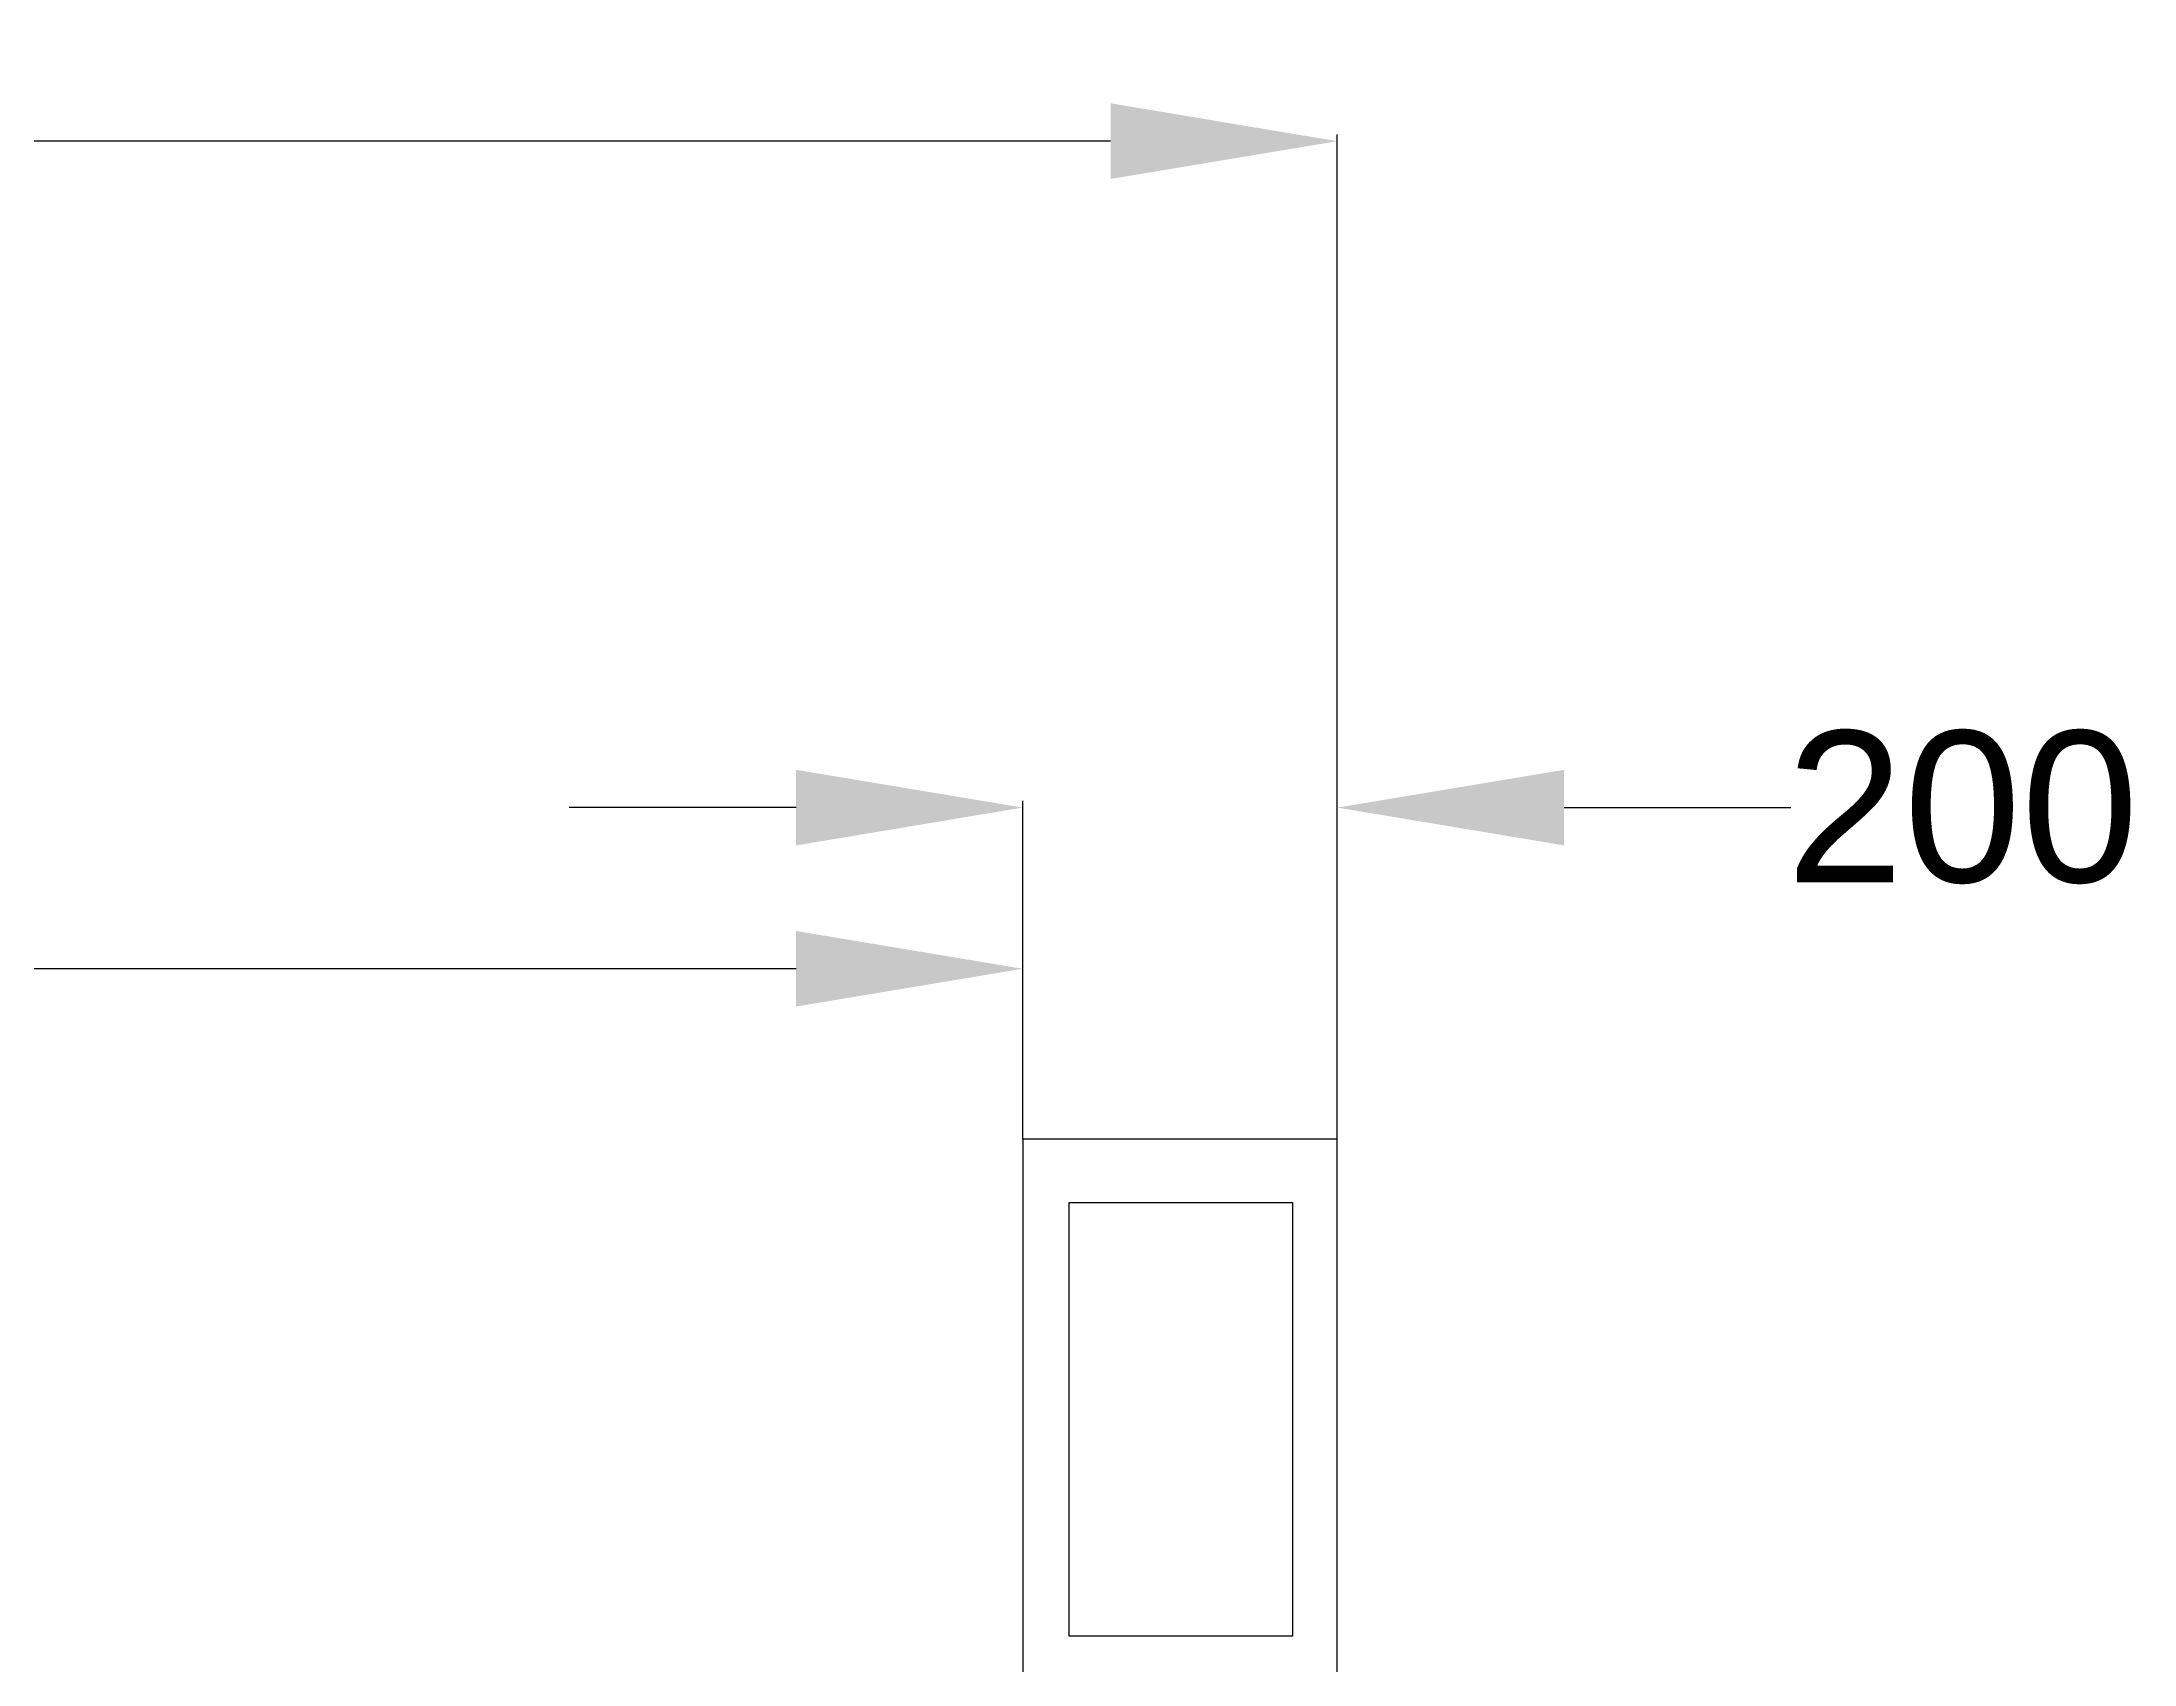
# Model space of a CAD drawing. Header units: inches. Extents: x 5487 to 6893, y 11 to 1027.
# Drawn here: x 5729.5 to 5784.9, y 480.1 to 523 of the extents above; entities that cross this region are included whole.
import ezdxf

# ---------------------------------------------------------------- set-up
doc = ezdxf.new("R2010")
doc.units = ezdxf.units.IN
doc.header["$MEASUREMENT"] = 0
doc.layers.add('DIMENSIONS', color=7, linetype='Continuous')
doc.styles.get("Standard").update_dxf_attribs({"font": 'arial.ttf', "height": 4})
doc.dimstyles.get("Standard").update_dxf_attribs({"dimtxt": 0.18, "dimasz": 6, "dimexe": 0.18, "dimexo": 0.0625, "dimgap": 0.09, "dimtad": 0, "dimtih": 1, "dimtoh": 1, "dimdec": 4, "dimzin": 0, "dimdsep": 46, "dimtxsty": 'Standard', "dimcen": 0.09, "dimadec": 0, "dimazin": 0, "dimtfac": 1, "dimtdec": 4, "dimtofl": 0, "dimtmove": 0, "dimatfit": 3, "dimfxl": 1, "dimtolj": 1, "dimtzin": 0, "dimarcsym": 0})

# ---------------------------------------------------------------- blocks, each defined once
blk = doc.blocks.new('*D52')
at = {"layer": 'Defpoints', "color": 0, "transparency": 16777216}
for p in [(5755.468, 498.449), (5566.857, 493.878), (5755.468, 493.878)]:
    blk.add_point(p, dxfattribs=at)
at = {"layer": 'DIMENSIONS', "color": 0, "lineweight": -2, "transparency": 16777216}
for p, q in [((5566.857, 493.94), (5566.857, 498.629)), ((5572.857, 498.449), (5655.026, 498.449)), ((5749.468, 498.449), (5667.299, 498.449)), ((5755.468, 493.94), (5755.468, 498.629))]:
    blk.add_line(p, q, dxfattribs=at)
at = {"layer": 'DIMENSIONS', "color": 0, "transparency": 16777216}
for points in [[(5572.857, 499.449), (5572.857, 497.449), (5566.857, 498.449)], [(5749.468, 499.449), (5749.468, 497.449), (5755.468, 498.449)]]:
    blk.add_solid(points, dxfattribs=at)
at = {"layer": 'DIMENSIONS', "color": 0, "transparency": 16777216, "insert": (5661.162, 498.449), "char_height": 4, "attachment_point": 5}
blk.add_mtext('\\A1;4250', dxfattribs=at)
blk = doc.blocks.new('*D53')
at = {"layer": 'Defpoints', "color": 0, "transparency": 16777216}
for p in [(5763.788, 520.333), (5558.537, 493.815), (5763.788, 493.815)]:
    blk.add_point(p, dxfattribs=at)
at = {"layer": 'DIMENSIONS', "color": 0, "lineweight": -2, "transparency": 16777216}
for p, q in [((5558.537, 493.878), (5558.537, 520.513)), ((5564.537, 520.333), (5655.107, 520.333)), ((5757.788, 520.333), (5667.218, 520.333)), ((5763.788, 493.878), (5763.788, 520.513))]:
    blk.add_line(p, q, dxfattribs=at)
at = {"layer": 'DIMENSIONS', "color": 0, "transparency": 16777216}
for points in [[(5564.537, 521.333), (5564.537, 519.333), (5558.537, 520.333)], [(5757.788, 521.333), (5757.788, 519.333), (5763.788, 520.333)]]:
    blk.add_solid(points, dxfattribs=at)
at = {"layer": 'DIMENSIONS', "color": 0, "transparency": 16777216, "insert": (5661.162, 520.333), "char_height": 4, "attachment_point": 5}
blk.add_mtext('\\A1;5200', dxfattribs=at)
blk = doc.blocks.new('*D54')
at = {"layer": 'Defpoints', "color": 0, "transparency": 16777216}
for p in [(5763.788, 502.71), (5755.468, 493.94), (5763.788, 493.945)]:
    blk.add_point(p, dxfattribs=at)
at = {"layer": 'DIMENSIONS', "color": 0, "lineweight": -2, "transparency": 16777216}
for p, q in [((5749.468, 502.71), (5743.468, 502.71)), ((5755.468, 494.003), (5755.468, 502.89)), ((5763.788, 494.007), (5763.788, 502.89)), ((5769.788, 502.71), (5775.788, 502.71))]:
    blk.add_line(p, q, dxfattribs=at)
at = {"layer": 'DIMENSIONS', "color": 0, "transparency": 16777216}
for points in [[(5749.468, 503.71), (5749.468, 501.71), (5755.468, 502.71)], [(5769.788, 503.71), (5769.788, 501.71), (5763.788, 502.71)]]:
    blk.add_solid(points, dxfattribs=at)
at = {"layer": 'DIMENSIONS', "color": 0, "transparency": 16777216, "insert": (5780.324, 502.71), "char_height": 4, "attachment_point": 5}
blk.add_mtext('\\A1;200', dxfattribs=at)

msp = doc.modelspace()

# ---------------------------------------------------------------- linework, layer by layer
at = {"color": 0}
for points in [[(5755.46824, 462.75917), (5763.78803, 462.75917), (5763.78803, 493.94472), (5755.46824, 493.94472)], [(5756.69578, 492.27013), (5762.60125, 492.27013), (5762.60125, 480.79632), (5756.69578, 480.79632)]]:
    msp.add_lwpolyline(points, close=True, dxfattribs=at)

# ---------------------------------------------------------------- dimensions: what is measured, and where the dimension line sits
at = {"layer": 'DIMENSIONS', "color": 0}
for base, p1, p2, text, picture, middle in [((5763.78803, 520.3335), (5558.53696, 493.81543), (5763.78803, 493.81543), '5200', '*D53', (5661.1625, 520.3335)), ((5763.78803, 502.70955), (5755.46824, 493.94043), (5763.78803, 493.94472), '200', '*D54', (5780.32414, 502.70955)), ((5755.46824, 498.44909), (5566.85675, 493.87793), (5755.46824, 493.87793), '4250', '*D52', (5661.1625, 498.44909))]:
    dim = msp.add_linear_dim(base=base, p1=p1, p2=p2, text=text, dimstyle='Standard', dxfattribs=at)
    dim.commit()
    dim.dimension.update_dxf_attribs({"geometry": picture, "text_midpoint": middle})

doc.saveas('drawing.dxf')
